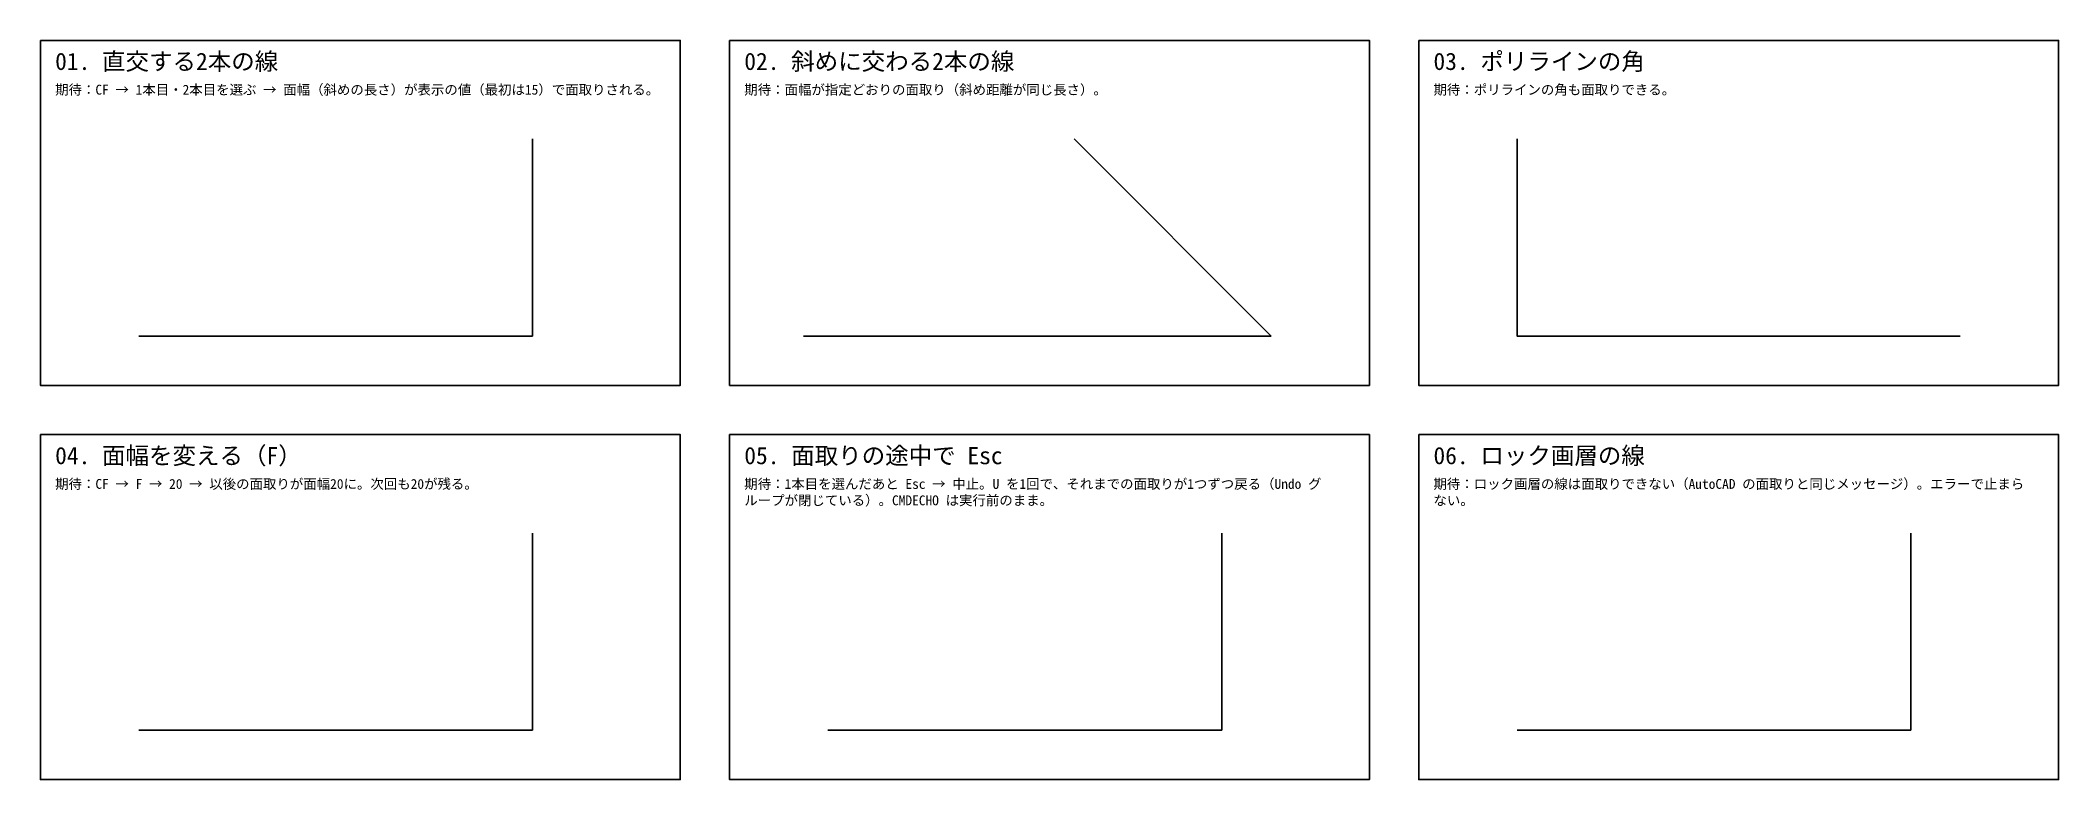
# Model space of a CAD drawing. Header units: millimetres. Extents: x 0 to 410, y -150 to 0.
import ezdxf

# ---------------------------------------------------------------- set-up
doc = ezdxf.new("R2010")
doc.units = ezdxf.units.MM
for name, color, linetype in [('TEST_区画', 9, 'Continuous'), ('TEST_見出し', 8, 'Continuous'), ('ロック', 1, 'Continuous')]:
    doc.layers.add(name, color=color, linetype=linetype)
doc.styles.add('TEST_JP', font='msgothic.ttc')

msp = doc.modelspace()

# ---------------------------------------------------------------- linework, layer by layer
for p, q in [((100, -60), (100, -20)), ((250, -60), (210, -20)), ((20, -60), (100, -60)), ((155, -60), (250, -60)), ((100, -140), (100, -100)), ((240, -140), (240, -100)), ((20, -140), (100, -140)), ((160, -140), (240, -140))]:
    msp.add_line(p, q)
msp.add_lwpolyline([(300, -20), (300, -60), (390, -60)])
at = {"layer": 'TEST_区画'}
for points in [[(0, 0), (130, 0), (130, -70), (0, -70)], [(140, 0), (270, 0), (270, -70), (140, -70)], [(280, 0), (410, 0), (410, -70), (280, -70)], [(0, -80), (130, -80), (130, -150), (0, -150)], [(140, -80), (270, -80), (270, -150), (140, -150)], [(280, -80), (410, -80), (410, -150), (280, -150)]]:
    msp.add_lwpolyline(points, close=True, dxfattribs=at)
at = {"layer": 'ロック'}
for p, q in [((380, -140), (380, -100)), ((300, -140), (380, -140))]:
    msp.add_line(p, q, dxfattribs=at)

# ---------------------------------------------------------------- texts
at = {"layer": 'TEST_見出し', "style": 'TEST_JP'}
for s, p in [('01. 直交する2本の線', (3, -6)), ('02. 斜めに交わる2本の線', (143, -6)), ('03. ポリラインの角', (283, -6)), ('04. 面幅を変える（F）', (3, -86)), ('05. 面取りの途中で Esc', (143, -86)), ('06. ロック画層の線', (283, -86))]:
    msp.add_text(s, height=3.5, dxfattribs=at).set_placement(p)
at = {"layer": 'TEST_見出し', "char_height": 2, "width": 120, "attachment_point": 1, "style": 'TEST_JP'}
for s, insert in [('期待：CF → 1本目・2本目を選ぶ → 面幅（斜めの長さ）が表示の値（最初は15）で面取りされる。', (3, -9)), ('期待：面幅が指定どおりの面取り（斜め距離が同じ長さ）。', (143, -9)), ('期待：ポリラインの角も面取りできる。', (283, -9)), ('期待：CF → F → 20 → 以後の面取りが面幅20に。次回も20が残る。', (3, -89)), ('期待：1本目を選んだあと Esc → 中止。U を1回で、それまでの面取りが1つずつ戻る（Undo グループが閉じている）。CMDECHO は実行前のまま。', (143, -89)), ('期待：ロック画層の線は面取りできない（AutoCAD の面取りと同じメッセージ）。エラーで止まらない。', (283, -89))]:
    msp.add_mtext(s, dxfattribs=dict(at, insert=insert))

doc.saveas('drawing.dxf')
